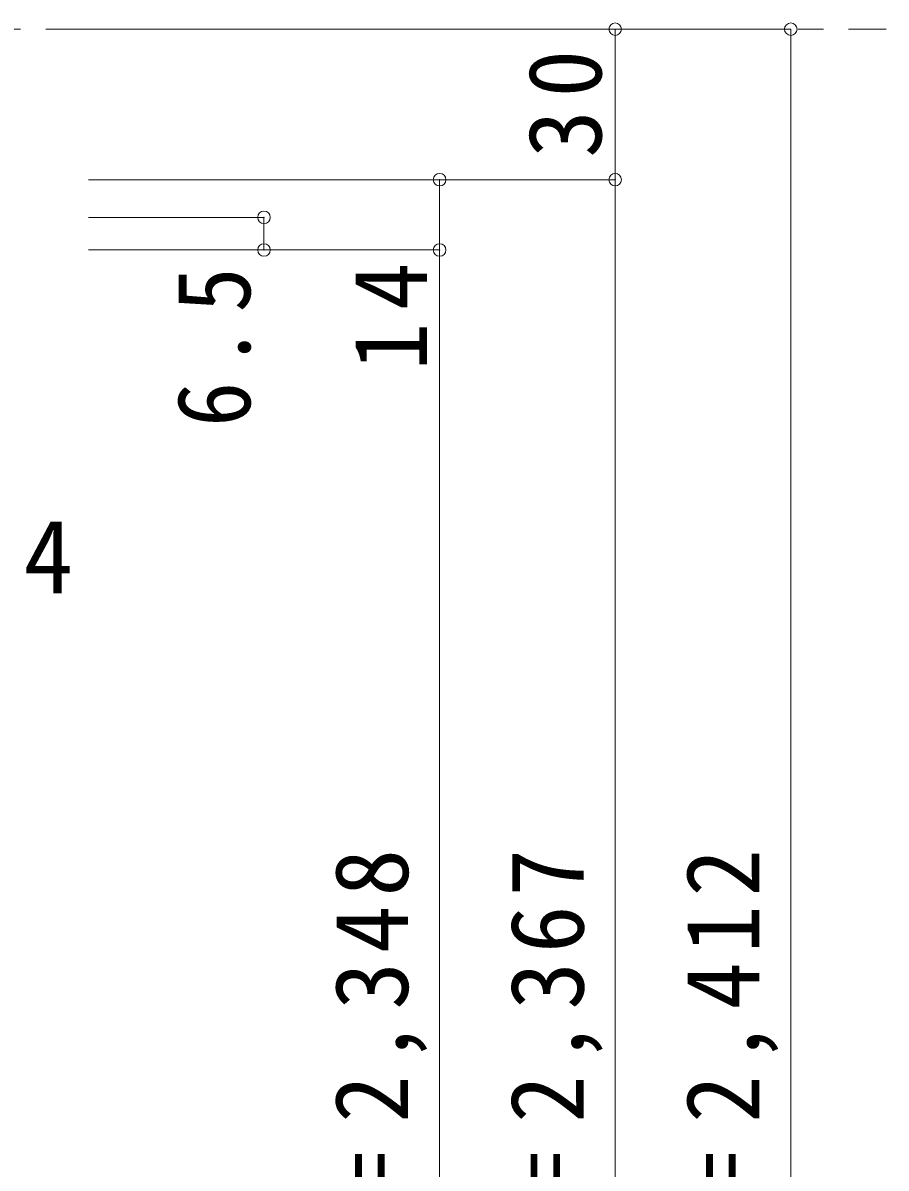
# Model space of a CAD drawing. Units: millimetres at full size, sheet at 1:5; details may follow other scales. Extents: x -957 to 993, y -689 to 708.
# Drawn here: x -288.4 to -116.3, y -220.5 to 7.7 of the extents above; entities that cross this region are included whole.
import ezdxf
from ezdxf.enums import TextEntityAlignment as Align

# ---------------------------------------------------------------- set-up
doc = ezdxf.new("R2010")
doc.units = ezdxf.units.MM
doc.header["$LTSCALE"] = 5
doc.header["$PDMODE"] = 32
doc.header["$PDSIZE"] = 2.5
doc.linetypes.add('CHAIN1', pattern=[8, 5, -1, 1, -1])
doc.layers.add('0-B_寸法', color=7, linetype='Continuous', lineweight=9)
doc.styles.add('ＭＳ ゴシック', font='')
doc.styles.get('ＭＳ ゴシック').set_extended_font_data('MS Gothic')

msp = doc.modelspace()

# ---------------------------------------------------------------- linework, layer by layer
at = {"layer": '0-B_寸法', "linetype": 'CHAIN1'}
msp.add_line((-523.815, 6.407), (-116.315, 6.407), dxfattribs=at)
at = {"layer": '0-B_寸法'}
for p, q in [((-135.315, 6.407), (-275.315, 6.407)), ((-170.315, -428.593), (-170.315, 6.407)), ((-135.315, 6.407), (-135.315, -443.593)), ((-170.315, -23.593), (-275.315, -23.593)), ((-240.315, -31.093), (-275.315, -31.093)), ((-240.315, -31.093), (-240.315, -37.593)), ((-205.315, -37.593), (-275.315, -37.593))]:
    msp.add_line(p, q, dxfattribs=at)
msp.add_lwpolyline([(-205.315, -23.593), (-205.315, -423.594), (-275.315, -423.594)], dxfattribs=at)
for p in [(-170.315, 6.407), (-135.315, 6.407), (-205.315, -23.593), (-170.315, -23.593), (-240.315, -31.093), (-240.315, -37.593), (-205.315, -37.593)]:
    msp.add_point(p, dxfattribs=at)

# ---------------------------------------------------------------- texts
at = {"layer": '0-B_寸法', "style": 'ＭＳ ゴシック'}
msp.add_text('4', height=14.66, dxfattribs=at).set_placement((-288.272, -110.398), align=Align.BOTTOM_LEFT)
at = {"layer": '0-B_寸法', "char_height": 14.66, "attachment_point": 7, "rotation": 90, "style": 'ＭＳ ゴシック'}
for s, insert in [('\\T1.27;\\W0.95;30', (-172.815, -19.218)), ('\\T1.27;\\W0.95;14', (-207.815, -61.594)), ('\\T1.27;\\W0.9;6.5', (-242.815, -72.844)), ('\\T1.19;\\W0.95;ＤＨ＝2,348', (-207.815, -279.344)), ('\\T1.19;\\W0.95;枠内＝2,367', (-172.815, -279.344)), ('\\T1.19;\\W0.95;枠外＝2,412', (-137.815, -279.344))]:
    msp.add_mtext(s, dxfattribs=dict(at, insert=insert))

doc.saveas('drawing.dxf')
